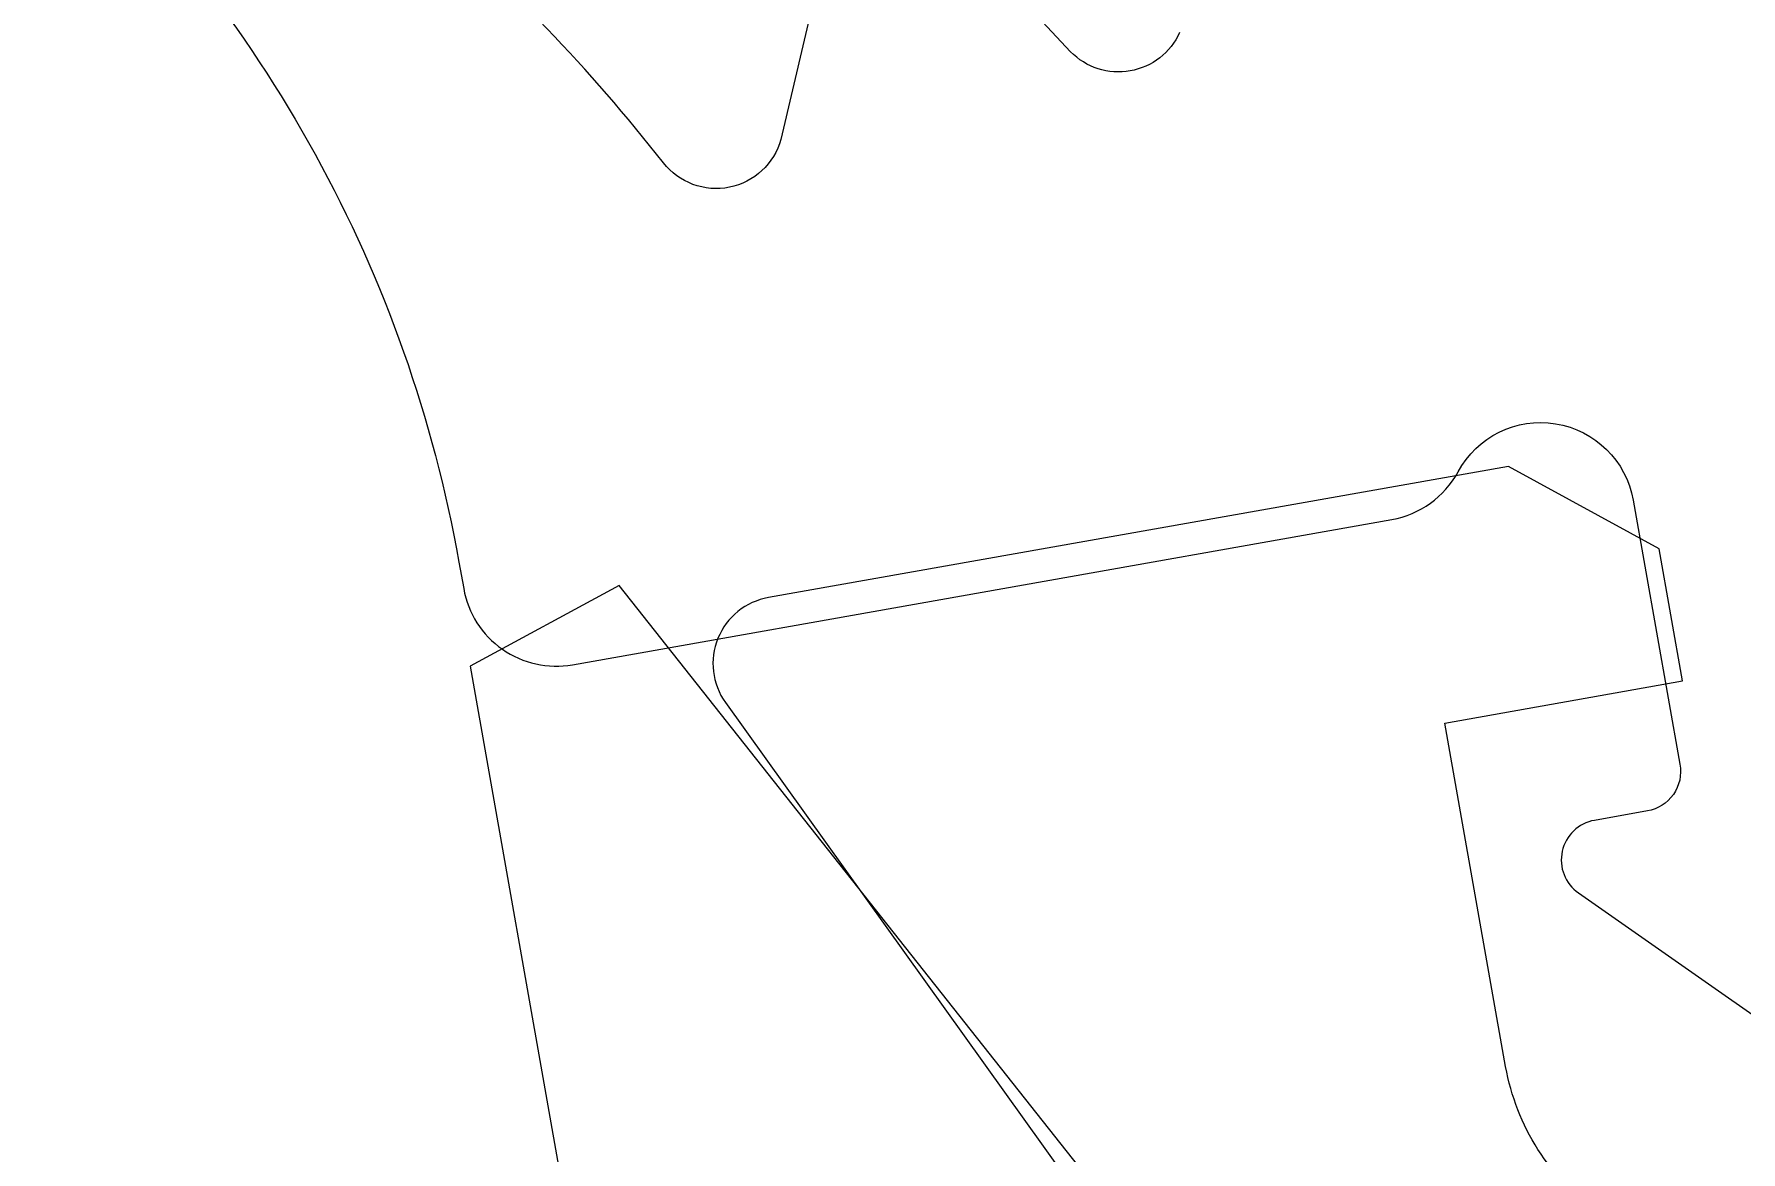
# Model space of a CAD drawing. Header units: millimetres. Extents: x -8417289 to 9420486, y 0 to 166066.
# Drawn here: x 73286.88 to 73294.63, y 105908.38 to 105913.45 of the extents above; entities that cross this region are included whole.
import ezdxf

# ---------------------------------------------------------------- set-up
doc = ezdxf.new("R2010")
doc.units = ezdxf.units.MM
doc.header["$MEASUREMENT"] = 0
doc.layers.add('АР_Размеры', color=175, linetype='Continuous', lineweight=9)
doc.layers.add('АР_Сущ Несущая стена', color=216, linetype='Continuous', lineweight=30)

msp = doc.modelspace()

# ---------------------------------------------------------------- linework, layer by layer
at = {"layer": 'АР_Размеры', "color": 5, "lineweight": 0, "ltscale": 100, "transparency": 33554687}
for points in [[(73340.1577, 105919.7456), (73300.5355, 105912.7231), (73300.1405, 105912.1577), (73300.2469, 105911.5575), (73301.2073, 105911.7277), (73301.6116, 105909.4468, -0.414362), (73301.3646, 105909.0934), (73294.7618, 105907.9232, -0.414326), (73293.5604, 105908.7628), (73293.2838, 105910.3234), (73294.3643, 105910.5149), (73294.2579, 105911.1152), (73293.5726, 105911.489), (73290.2111, 105910.8932, 0.551224), (73290.0161, 105910.4161), (73291.8261, 105907.889, -0.267349), (73291.9264, 105906.8596), (73291.3763, 105905.7715, 0.249629), (73291.4092, 105905.257), (73293.8772, 105901.1129, 0.827043), (73294.8843, 105901.4969), (73294.2247, 105905.2185, -0.414326), (73295.0644, 105906.4199), (73302.3875, 105907.7178, 0.414326)], [(73340.1577, 105919.7456), (73300.5355, 105912.7231), (73300.1405, 105912.1577), (73300.2469, 105911.5575), (73301.2073, 105911.7277), (73301.6116, 105909.4468, -0.414362), (73301.3646, 105909.0934), (73294.7618, 105907.9232, -0.414326), (73293.5604, 105908.7628), (73293.2838, 105910.3234), (73294.3643, 105910.5149), (73294.2579, 105911.1152), (73293.5726, 105911.489), (73290.2111, 105910.8932, 0.551224), (73290.0161, 105910.4161), (73291.8261, 105907.889, -0.267349), (73291.9264, 105906.8596), (73291.3763, 105905.7715, 0.249629), (73291.4092, 105905.257), (73293.8772, 105901.1129, 0.827043), (73294.8843, 105901.4969), (73294.2247, 105905.2185, -0.414326), (73295.0644, 105906.4199), (73302.3875, 105907.7178, 0.414326)], [(73340.1577, 105919.7456), (73300.5355, 105912.7231), (73300.1405, 105912.1577), (73300.2469, 105911.5575), (73301.2073, 105911.7277), (73301.6116, 105909.4468, -0.414362), (73301.3646, 105909.0934), (73294.7618, 105907.9232, -0.414326), (73293.5604, 105908.7628), (73293.2838, 105910.3234), (73294.3643, 105910.5149), (73294.2579, 105911.1152), (73293.5726, 105911.489), (73290.2111, 105910.8932, 0.551224), (73290.0161, 105910.4161), (73291.8261, 105907.889, -0.267349), (73291.9264, 105906.8596), (73291.3763, 105905.7715, 0.249629), (73291.4092, 105905.257), (73293.8772, 105901.1129, 0.827043), (73294.8843, 105901.4969), (73294.2247, 105905.2185, -0.414326), (73295.0644, 105906.4199), (73302.3875, 105907.7178, 0.414326)], [(73340.1577, 105919.7456), (73300.5355, 105912.7231), (73300.1405, 105912.1577), (73300.2469, 105911.5575), (73301.2073, 105911.7277), (73301.6116, 105909.4468, -0.414362), (73301.3646, 105909.0934), (73294.7618, 105907.9232, -0.414326), (73293.5604, 105908.7628), (73293.2838, 105910.3234), (73294.3643, 105910.5149), (73294.2579, 105911.1152), (73293.5726, 105911.489), (73290.2111, 105910.8932, 0.551224), (73290.0161, 105910.4161), (73291.8261, 105907.889, -0.267349), (73291.9264, 105906.8596), (73291.3763, 105905.7715, 0.249629), (73291.4092, 105905.257), (73293.8772, 105901.1129, 0.827043), (73294.8843, 105901.4969), (73294.2247, 105905.2185, -0.414326), (73295.0644, 105906.4199), (73302.3875, 105907.7178, 0.414326)], [(73340.1577, 105919.7456), (73300.5355, 105912.7231), (73300.1405, 105912.1577), (73300.2469, 105911.5575), (73301.2073, 105911.7277), (73301.6116, 105909.4468, -0.414362), (73301.3646, 105909.0934), (73294.7618, 105907.9232, -0.414326), (73293.5604, 105908.7628), (73293.2838, 105910.3234), (73294.3643, 105910.5149), (73294.2579, 105911.1152), (73293.5726, 105911.489), (73290.2111, 105910.8932, 0.551224), (73290.0161, 105910.4161), (73291.8261, 105907.889, -0.267349), (73291.9264, 105906.8596), (73291.3763, 105905.7715, 0.249629), (73291.4092, 105905.257), (73293.8772, 105901.1129, 0.827043), (73294.8843, 105901.4969), (73294.2247, 105905.2185, -0.414326), (73295.0644, 105906.4199), (73302.3875, 105907.7178, 0.414326)], [(73340.1577, 105919.7456), (73300.5355, 105912.7231), (73300.1405, 105912.1577), (73300.2469, 105911.5575), (73301.2073, 105911.7277), (73301.6116, 105909.4468, -0.414362), (73301.3646, 105909.0934), (73294.7618, 105907.9232, -0.414326), (73293.5604, 105908.7628), (73293.2838, 105910.3234), (73294.3643, 105910.5149), (73294.2579, 105911.1152), (73293.5726, 105911.489), (73290.2111, 105910.8932, 0.551224), (73290.0161, 105910.4161), (73291.8261, 105907.889, -0.267349), (73291.9264, 105906.8596), (73291.3763, 105905.7715, 0.249629), (73291.4092, 105905.257), (73293.8772, 105901.1129, 0.827043), (73294.8843, 105901.4969), (73294.2247, 105905.2185, -0.414326), (73295.0644, 105906.4199), (73302.3875, 105907.7178, 0.414326)], [(73340.1577, 105919.7456), (73300.5355, 105912.7231), (73300.1405, 105912.1577), (73300.2469, 105911.5575), (73301.2073, 105911.7277), (73301.6116, 105909.4468, -0.414362), (73301.3646, 105909.0934), (73294.7618, 105907.9232, -0.414326), (73293.5604, 105908.7628), (73293.2838, 105910.3234), (73294.3643, 105910.5149), (73294.2579, 105911.1152), (73293.5726, 105911.489), (73290.2111, 105910.8932, 0.551224), (73290.0161, 105910.4161), (73291.8261, 105907.889, -0.267349), (73291.9264, 105906.8596), (73291.3763, 105905.7715, 0.249629), (73291.4092, 105905.257), (73293.8772, 105901.1129, 0.827043), (73294.8843, 105901.4969), (73294.2247, 105905.2185, -0.414326), (73295.0644, 105906.4199), (73302.3875, 105907.7178, 0.414326)], [(73340.1577, 105919.7456), (73300.5355, 105912.7231), (73300.1405, 105912.1577), (73300.2469, 105911.5575), (73301.2073, 105911.7277), (73301.6116, 105909.4468, -0.414362), (73301.3646, 105909.0934), (73294.7618, 105907.9232, -0.414326), (73293.5604, 105908.7628), (73293.2838, 105910.3234), (73294.3643, 105910.5149), (73294.2579, 105911.1152), (73293.5726, 105911.489), (73290.2111, 105910.8932, 0.551224), (73290.0161, 105910.4161), (73291.8261, 105907.889, -0.267349), (73291.9264, 105906.8596), (73291.3763, 105905.7715, 0.249629), (73291.4092, 105905.257), (73293.8772, 105901.1129, 0.827043), (73294.8843, 105901.4969), (73294.2247, 105905.2185, -0.414326), (73295.0644, 105906.4199), (73302.3875, 105907.7178, 0.414326)], [(73340.1577, 105919.7456), (73300.5355, 105912.7231), (73300.1405, 105912.1577), (73300.2469, 105911.5575), (73301.2073, 105911.7277), (73301.6116, 105909.4468, -0.414362), (73301.3646, 105909.0934), (73294.7618, 105907.9232, -0.414326), (73293.5604, 105908.7628), (73293.2838, 105910.3234), (73294.3643, 105910.5149), (73294.2579, 105911.1152), (73293.5726, 105911.489), (73290.2111, 105910.8932, 0.551224), (73290.0161, 105910.4161), (73291.8261, 105907.889, -0.267349), (73291.9264, 105906.8596), (73291.3763, 105905.7715, 0.249629), (73291.4092, 105905.257), (73293.8772, 105901.1129, 0.827043), (73294.8843, 105901.4969), (73294.2247, 105905.2185, -0.414326), (73295.0644, 105906.4199), (73302.3875, 105907.7178, 0.414326)], [(73340.1577, 105919.7456), (73300.5355, 105912.7231), (73300.1405, 105912.1577), (73300.2469, 105911.5575), (73301.2073, 105911.7277), (73301.6116, 105909.4468, -0.414362), (73301.3646, 105909.0934), (73294.7618, 105907.9232, -0.414326), (73293.5604, 105908.7628), (73293.2838, 105910.3234), (73294.3643, 105910.5149), (73294.2579, 105911.1152), (73293.5726, 105911.489), (73290.2111, 105910.8932, 0.551224), (73290.0161, 105910.4161), (73291.8261, 105907.889, -0.267349), (73291.9264, 105906.8596), (73291.3763, 105905.7715, 0.249629), (73291.4092, 105905.257), (73293.8772, 105901.1129, 0.827043), (73294.8843, 105901.4969), (73294.2247, 105905.2185, -0.414326), (73295.0644, 105906.4199), (73302.3875, 105907.7178, 0.414326)], [(73340.1577, 105919.7456), (73300.5355, 105912.7231), (73300.1405, 105912.1577), (73300.2469, 105911.5575), (73301.2073, 105911.7277), (73301.6116, 105909.4468, -0.414362), (73301.3646, 105909.0934), (73294.7618, 105907.9232, -0.414326), (73293.5604, 105908.7628), (73293.2838, 105910.3234), (73294.3643, 105910.5149), (73294.2579, 105911.1152), (73293.5726, 105911.489), (73290.2111, 105910.8932, 0.551224), (73290.0161, 105910.4161), (73291.8261, 105907.889, -0.267349), (73291.9264, 105906.8596), (73291.3763, 105905.7715, 0.249629), (73291.4092, 105905.257), (73293.8772, 105901.1129, 0.827043), (73294.8843, 105901.4969), (73294.2247, 105905.2185, -0.414326), (73295.0644, 105906.4199), (73302.3875, 105907.7178, 0.414326)], [(73340.1577, 105919.7456), (73300.5355, 105912.7231), (73300.1405, 105912.1577), (73300.2469, 105911.5575), (73301.2073, 105911.7277), (73301.6116, 105909.4468, -0.414362), (73301.3646, 105909.0934), (73294.7618, 105907.9232, -0.414326), (73293.5604, 105908.7628), (73293.2838, 105910.3234), (73294.3643, 105910.5149), (73294.2579, 105911.1152), (73293.5726, 105911.489), (73290.2111, 105910.8932, 0.551224), (73290.0161, 105910.4161), (73291.8261, 105907.889, -0.267349), (73291.9264, 105906.8596), (73291.3763, 105905.7715, 0.249629), (73291.4092, 105905.257), (73293.8772, 105901.1129, 0.827043), (73294.8843, 105901.4969), (73294.2247, 105905.2185, -0.414326), (73295.0644, 105906.4199), (73302.3875, 105907.7178, 0.414326)], [(73340.1577, 105919.7456), (73300.5355, 105912.7231), (73300.1405, 105912.1577), (73300.2469, 105911.5575), (73301.2073, 105911.7277), (73301.6116, 105909.4468, -0.414362), (73301.3646, 105909.0934), (73294.7618, 105907.9232, -0.414326), (73293.5604, 105908.7628), (73293.2838, 105910.3234), (73294.3643, 105910.5149), (73294.2579, 105911.1152), (73293.5726, 105911.489), (73290.2111, 105910.8932, 0.551224), (73290.0161, 105910.4161), (73291.8261, 105907.889, -0.267349), (73291.9264, 105906.8596), (73291.3763, 105905.7715, 0.249629), (73291.4092, 105905.257), (73293.8772, 105901.1129, 0.827043), (73294.8843, 105901.4969), (73294.2247, 105905.2185, -0.414326), (73295.0644, 105906.4199), (73302.3875, 105907.7178, 0.414326)], [(73340.1577, 105919.7456), (73300.5355, 105912.7231), (73300.1405, 105912.1577), (73300.2469, 105911.5575), (73301.2073, 105911.7277), (73301.6116, 105909.4468, -0.414362), (73301.3646, 105909.0934), (73294.7618, 105907.9232, -0.414326), (73293.5604, 105908.7628), (73293.2838, 105910.3234), (73294.3643, 105910.5149), (73294.2579, 105911.1152), (73293.5726, 105911.489), (73290.2111, 105910.8932, 0.551224), (73290.0161, 105910.4161), (73291.8261, 105907.889, -0.267349), (73291.9264, 105906.8596), (73291.3763, 105905.7715, 0.249629), (73291.4092, 105905.257), (73293.8772, 105901.1129, 0.827043), (73294.8843, 105901.4969), (73294.2247, 105905.2185, -0.414326), (73295.0644, 105906.4199), (73302.3875, 105907.7178, 0.414326)], [(73340.1577, 105919.7456), (73300.5355, 105912.7231), (73300.1405, 105912.1577), (73300.2469, 105911.5575), (73301.2073, 105911.7277), (73301.6116, 105909.4468, -0.414362), (73301.3646, 105909.0934), (73294.7618, 105907.9232, -0.414326), (73293.5604, 105908.7628), (73293.2838, 105910.3234), (73294.3643, 105910.5149), (73294.2579, 105911.1152), (73293.5726, 105911.489), (73290.2111, 105910.8932, 0.551224), (73290.0161, 105910.4161), (73291.8261, 105907.889, -0.267349), (73291.9264, 105906.8596), (73291.3763, 105905.7715, 0.249629), (73291.4092, 105905.257), (73293.8772, 105901.1129, 0.827043), (73294.8843, 105901.4969), (73294.2247, 105905.2185, -0.414326), (73295.0644, 105906.4199), (73302.3875, 105907.7178, 0.414326)], [(73340.1577, 105919.7456), (73300.5355, 105912.7231), (73300.1405, 105912.1577), (73300.2469, 105911.5575), (73301.2073, 105911.7277), (73301.6116, 105909.4468, -0.414362), (73301.3646, 105909.0934), (73294.7618, 105907.9232, -0.414326), (73293.5604, 105908.7628), (73293.2838, 105910.3234), (73294.3643, 105910.5149), (73294.2579, 105911.1152), (73293.5726, 105911.489), (73290.2111, 105910.8932, 0.551224), (73290.0161, 105910.4161), (73291.8261, 105907.889, -0.267349), (73291.9264, 105906.8596), (73291.3763, 105905.7715, 0.249629), (73291.4092, 105905.257), (73293.8772, 105901.1129, 0.827043), (73294.8843, 105901.4969), (73294.2247, 105905.2185, -0.414326), (73295.0644, 105906.4199), (73302.3875, 105907.7178, 0.414326)], [(73340.1577, 105919.7456), (73300.5355, 105912.7231), (73300.1405, 105912.1577), (73300.2469, 105911.5575), (73301.2073, 105911.7277), (73301.6116, 105909.4468, -0.414362), (73301.3646, 105909.0934), (73294.7618, 105907.9232, -0.414326), (73293.5604, 105908.7628), (73293.2838, 105910.3234), (73294.3643, 105910.5149), (73294.2579, 105911.1152), (73293.5726, 105911.489), (73290.2111, 105910.8932, 0.551224), (73290.0161, 105910.4161), (73291.8261, 105907.889, -0.267349), (73291.9264, 105906.8596), (73291.3763, 105905.7715, 0.249629), (73291.4092, 105905.257), (73293.8772, 105901.1129, 0.827043), (73294.8843, 105901.4969), (73294.2247, 105905.2185, -0.414326), (73295.0644, 105906.4199), (73302.3875, 105907.7178, 0.414326)], [(73340.1577, 105919.7456), (73300.5355, 105912.7231), (73300.1405, 105912.1577), (73300.2469, 105911.5575), (73301.2073, 105911.7277), (73301.6116, 105909.4468, -0.414362), (73301.3646, 105909.0934), (73294.7618, 105907.9232, -0.414326), (73293.5604, 105908.7628), (73293.2838, 105910.3234), (73294.3643, 105910.5149), (73294.2579, 105911.1152), (73293.5726, 105911.489), (73290.2111, 105910.8932, 0.551224), (73290.0161, 105910.4161), (73291.8261, 105907.889, -0.267349), (73291.9264, 105906.8596), (73291.3763, 105905.7715, 0.249629), (73291.4092, 105905.257), (73293.8772, 105901.1129, 0.827043), (73294.8843, 105901.4969), (73294.2247, 105905.2185, -0.414326), (73295.0644, 105906.4199), (73302.3875, 105907.7178, 0.414326)], [(73340.1577, 105919.7456), (73300.5355, 105912.7231), (73300.1405, 105912.1577), (73300.2469, 105911.5575), (73301.2073, 105911.7277), (73301.6116, 105909.4468, -0.414362), (73301.3646, 105909.0934), (73294.7618, 105907.9232, -0.414326), (73293.5604, 105908.7628), (73293.2838, 105910.3234), (73294.3643, 105910.5149), (73294.2579, 105911.1152), (73293.5726, 105911.489), (73290.2111, 105910.8932, 0.551224), (73290.0161, 105910.4161), (73291.8261, 105907.889, -0.267349), (73291.9264, 105906.8596), (73291.3763, 105905.7715, 0.249629), (73291.4092, 105905.257), (73293.8772, 105901.1129, 0.827043), (73294.8843, 105901.4969), (73294.2247, 105905.2185, -0.414326), (73295.0644, 105906.4199), (73302.3875, 105907.7178, 0.414326)], [(73340.1577, 105919.7456), (73300.5355, 105912.7231), (73300.1405, 105912.1577), (73300.2469, 105911.5575), (73301.2073, 105911.7277), (73301.6116, 105909.4468, -0.414362), (73301.3646, 105909.0934), (73294.7618, 105907.9232, -0.414326), (73293.5604, 105908.7628), (73293.2838, 105910.3234), (73294.3643, 105910.5149), (73294.2579, 105911.1152), (73293.5726, 105911.489), (73290.2111, 105910.8932, 0.551224), (73290.0161, 105910.4161), (73291.8261, 105907.889, -0.267349), (73291.9264, 105906.8596), (73291.3763, 105905.7715, 0.249629), (73291.4092, 105905.257), (73293.8772, 105901.1129, 0.827043), (73294.8843, 105901.4969), (73294.2247, 105905.2185, -0.414326), (73295.0644, 105906.4199), (73302.3875, 105907.7178, 0.414326)], [(73340.1577, 105919.7456), (73300.5355, 105912.7231), (73300.1405, 105912.1577), (73300.2469, 105911.5575), (73301.2073, 105911.7277), (73301.6116, 105909.4468, -0.414362), (73301.3646, 105909.0934), (73294.7618, 105907.9232, -0.414326), (73293.5604, 105908.7628), (73293.2838, 105910.3234), (73294.3643, 105910.5149), (73294.2579, 105911.1152), (73293.5726, 105911.489), (73290.2111, 105910.8932, 0.551224), (73290.0161, 105910.4161), (73291.8261, 105907.889, -0.267349), (73291.9264, 105906.8596), (73291.3763, 105905.7715, 0.249629), (73291.4092, 105905.257), (73293.8772, 105901.1129, 0.827043), (73294.8843, 105901.4969), (73294.2247, 105905.2185, -0.414326), (73295.0644, 105906.4199), (73302.3875, 105907.7178, 0.414326)], [(73340.1577, 105919.7456), (73300.5355, 105912.7231), (73300.1405, 105912.1577), (73300.2469, 105911.5575), (73301.2073, 105911.7277), (73301.6116, 105909.4468, -0.414362), (73301.3646, 105909.0934), (73294.7618, 105907.9232, -0.414326), (73293.5604, 105908.7628), (73293.2838, 105910.3234), (73294.3643, 105910.5149), (73294.2579, 105911.1152), (73293.5726, 105911.489), (73290.2111, 105910.8932, 0.551224), (73290.0161, 105910.4161), (73291.8261, 105907.889, -0.267349), (73291.9264, 105906.8596), (73291.3763, 105905.7715, 0.249629), (73291.4092, 105905.257), (73293.8772, 105901.1129, 0.827043), (73294.8843, 105901.4969), (73294.2247, 105905.2185, -0.414326), (73295.0644, 105906.4199), (73302.3875, 105907.7178, 0.414326)], [(73290.4794, 105913.8791), (73290.2682, 105912.9749, -0.615334), (73289.7345, 105912.8685, 0.101403), (73287.2911, 105914.9442, 0.887085)], [(73290.4794, 105913.8791), (73290.2682, 105912.9749, -0.615334), (73289.7345, 105912.8685, 0.101403), (73287.2911, 105914.9442, 0.887085)], [(73290.4794, 105913.8791), (73290.2682, 105912.9749, -0.615334), (73289.7345, 105912.8685, 0.101403), (73287.2911, 105914.9442, 0.887085)], [(73290.4794, 105913.8791), (73290.2682, 105912.9749, -0.615334), (73289.7345, 105912.8685, 0.101403), (73287.2911, 105914.9442, 0.887085)], [(73290.4794, 105913.8791), (73290.2682, 105912.9749, -0.615334), (73289.7345, 105912.8685, 0.101403), (73287.2911, 105914.9442, 0.887085)], [(73290.4794, 105913.8791), (73290.2682, 105912.9749, -0.615334), (73289.7345, 105912.8685, 0.101403), (73287.2911, 105914.9442, 0.887085)], [(73290.4794, 105913.8791), (73290.2682, 105912.9749, -0.615334), (73289.7345, 105912.8685, 0.101403), (73287.2911, 105914.9442, 0.887085)], [(73290.4794, 105913.8791), (73290.2682, 105912.9749, -0.615334), (73289.7345, 105912.8685, 0.101403), (73287.2911, 105914.9442, 0.887085)], [(73290.4794, 105913.8791), (73290.2682, 105912.9749, -0.615334), (73289.7345, 105912.8685, 0.101403), (73287.2911, 105914.9442, 0.887085)], [(73290.4794, 105913.8791), (73290.2682, 105912.9749, -0.615334), (73289.7345, 105912.8685, 0.101403), (73287.2911, 105914.9442, 0.887085)], [(73290.4794, 105913.8791), (73290.2682, 105912.9749, -0.615334), (73289.7345, 105912.8685, 0.101403), (73287.2911, 105914.9442, 0.887085)], [(73290.4794, 105913.8791), (73290.2682, 105912.9749, -0.615334), (73289.7345, 105912.8685, 0.101403), (73287.2911, 105914.9442, 0.887085)], [(73290.4794, 105913.8791), (73290.2682, 105912.9749, -0.615334), (73289.7345, 105912.8685, 0.101403), (73287.2911, 105914.9442, 0.887085)], [(73290.4794, 105913.8791), (73290.2682, 105912.9749, -0.615334), (73289.7345, 105912.8685, 0.101403), (73287.2911, 105914.9442, 0.887085)], [(73290.4794, 105913.8791), (73290.2682, 105912.9749, -0.615334), (73289.7345, 105912.8685, 0.101403), (73287.2911, 105914.9442, 0.887085)], [(73290.4794, 105913.8791), (73290.2682, 105912.9749, -0.615334), (73289.7345, 105912.8685, 0.101403), (73287.2911, 105914.9442, 0.887085)], [(73290.4794, 105913.8791), (73290.2682, 105912.9749, -0.615334), (73289.7345, 105912.8685, 0.101403), (73287.2911, 105914.9442, 0.887085)], [(73290.4794, 105913.8791), (73290.2682, 105912.9749, -0.615334), (73289.7345, 105912.8685, 0.101403), (73287.2911, 105914.9442, 0.887085)], [(73290.4794, 105913.8791), (73290.2682, 105912.9749, -0.615334), (73289.7345, 105912.8685, 0.101403), (73287.2911, 105914.9442, 0.887085)], [(73290.4794, 105913.8791), (73290.2682, 105912.9749, -0.615334), (73289.7345, 105912.8685, 0.101403), (73287.2911, 105914.9442, 0.887085)], [(73290.4794, 105913.8791), (73290.2682, 105912.9749, -0.615334), (73289.7345, 105912.8685, 0.101403), (73287.2911, 105914.9442, 0.887085)], [(73290.4794, 105913.8791), (73290.2682, 105912.9749, -0.615334), (73289.7345, 105912.8685, 0.101403), (73287.2911, 105914.9442, 0.887085)], [(73290.4794, 105913.8791), (73290.2682, 105912.9749, -0.615334), (73289.7345, 105912.8685, 0.101403), (73287.2911, 105914.9442, 0.887085)], [(73286.9386, 105914.4522, -0.164997), (73288.8058, 105911.0541), (73288.8271, 105910.934, 0.414304), (73289.3217, 105910.5883), (73293.0433, 105911.2479, 0.228696), (73293.3441, 105911.4649, -0.319049), (73293.7875, 105911.683, -0.319002), (73294.1396, 105911.3363), (73294.3523, 105910.1358, -0.4144), (73294.2042, 105909.9238), (73293.9641, 105909.8812, 0.668339), (73293.8912, 105909.5512), (73295.3045, 105908.5635, 0.198883), (73295.7145, 105908.4729), (73299.7962, 105909.1964, 0.198883), (73300.1502, 105909.4223), (73301.1379, 105910.8356, 0.668339), (73300.9561, 105911.1204), (73300.716, 105911.0779, -0.4144), (73300.504, 105911.2261), (73300.2912, 105912.4266, -0.710202), (73300.994, 105912.8208, 0.228696), (73301.3511, 105912.7203), (73310.5246, 105914.3462, 0.414362)], [(73286.9386, 105914.4522, -0.164997), (73288.8058, 105911.0541), (73288.8271, 105910.934, 0.414304), (73289.3217, 105910.5883), (73293.0433, 105911.2479, 0.228696), (73293.3441, 105911.4649, -0.319049), (73293.7875, 105911.683, -0.319002), (73294.1396, 105911.3363), (73294.3523, 105910.1358, -0.4144), (73294.2042, 105909.9238), (73293.9641, 105909.8812, 0.668339), (73293.8912, 105909.5512), (73295.3045, 105908.5635, 0.198883), (73295.7145, 105908.4729), (73299.7962, 105909.1964, 0.198883), (73300.1502, 105909.4223), (73301.1379, 105910.8356, 0.668339), (73300.9561, 105911.1204), (73300.716, 105911.0779, -0.4144), (73300.504, 105911.2261), (73300.2912, 105912.4266, -0.710202), (73300.994, 105912.8208, 0.228696), (73301.3511, 105912.7203), (73310.5246, 105914.3462, 0.414362)], [(73286.9386, 105914.4522, -0.164997), (73288.8058, 105911.0541), (73288.8271, 105910.934, 0.414304), (73289.3217, 105910.5883), (73293.0433, 105911.2479, 0.228696), (73293.3441, 105911.4649, -0.319049), (73293.7875, 105911.683, -0.319002), (73294.1396, 105911.3363), (73294.3523, 105910.1358, -0.4144), (73294.2042, 105909.9238), (73293.9641, 105909.8812, 0.668339), (73293.8912, 105909.5512), (73295.3045, 105908.5635, 0.198883), (73295.7145, 105908.4729), (73299.7962, 105909.1964, 0.198883), (73300.1502, 105909.4223), (73301.1379, 105910.8356, 0.668339), (73300.9561, 105911.1204), (73300.716, 105911.0779, -0.4144), (73300.504, 105911.2261), (73300.2912, 105912.4266, -0.710202), (73300.994, 105912.8208, 0.228696), (73301.3511, 105912.7203), (73310.5246, 105914.3462, 0.414362)], [(73286.9386, 105914.4522, -0.164997), (73288.8058, 105911.0541), (73288.8271, 105910.934, 0.414304), (73289.3217, 105910.5883), (73293.0433, 105911.2479, 0.228696), (73293.3441, 105911.4649, -0.319049), (73293.7875, 105911.683, -0.319002), (73294.1396, 105911.3363), (73294.3523, 105910.1358, -0.4144), (73294.2042, 105909.9238), (73293.9641, 105909.8812, 0.668339), (73293.8912, 105909.5512), (73295.3045, 105908.5635, 0.198883), (73295.7145, 105908.4729), (73299.7962, 105909.1964, 0.198883), (73300.1502, 105909.4223), (73301.1379, 105910.8356, 0.668339), (73300.9561, 105911.1204), (73300.716, 105911.0779, -0.4144), (73300.504, 105911.2261), (73300.2912, 105912.4266, -0.710202), (73300.994, 105912.8208, 0.228696), (73301.3511, 105912.7203), (73310.5246, 105914.3462, 0.414362)], [(73286.9386, 105914.4522, -0.164997), (73288.8058, 105911.0541), (73288.8271, 105910.934, 0.414304), (73289.3217, 105910.5883), (73293.0433, 105911.2479, 0.228696), (73293.3441, 105911.4649, -0.319049), (73293.7875, 105911.683, -0.319002), (73294.1396, 105911.3363), (73294.3523, 105910.1358, -0.4144), (73294.2042, 105909.9238), (73293.9641, 105909.8812, 0.668339), (73293.8912, 105909.5512), (73295.3045, 105908.5635, 0.198883), (73295.7145, 105908.4729), (73299.7962, 105909.1964, 0.198883), (73300.1502, 105909.4223), (73301.1379, 105910.8356, 0.668339), (73300.9561, 105911.1204), (73300.716, 105911.0779, -0.4144), (73300.504, 105911.2261), (73300.2912, 105912.4266, -0.710202), (73300.994, 105912.8208, 0.228696), (73301.3511, 105912.7203), (73310.5246, 105914.3462, 0.414362)], [(73286.9386, 105914.4522, -0.164997), (73288.8058, 105911.0541), (73288.8271, 105910.934, 0.414304), (73289.3217, 105910.5883), (73293.0433, 105911.2479, 0.228696), (73293.3441, 105911.4649, -0.319049), (73293.7875, 105911.683, -0.319002), (73294.1396, 105911.3363), (73294.3523, 105910.1358, -0.4144), (73294.2042, 105909.9238), (73293.9641, 105909.8812, 0.668339), (73293.8912, 105909.5512), (73295.3045, 105908.5635, 0.198883), (73295.7145, 105908.4729), (73299.7962, 105909.1964, 0.198883), (73300.1502, 105909.4223), (73301.1379, 105910.8356, 0.668339), (73300.9561, 105911.1204), (73300.716, 105911.0779, -0.4144), (73300.504, 105911.2261), (73300.2912, 105912.4266, -0.710202), (73300.994, 105912.8208, 0.228696), (73301.3511, 105912.7203), (73310.5246, 105914.3462, 0.414362)], [(73286.9386, 105914.4522, -0.164997), (73288.8058, 105911.0541), (73288.8271, 105910.934, 0.414304), (73289.3217, 105910.5883), (73293.0433, 105911.2479, 0.228696), (73293.3441, 105911.4649, -0.319049), (73293.7875, 105911.683, -0.319002), (73294.1396, 105911.3363), (73294.3523, 105910.1358, -0.4144), (73294.2042, 105909.9238), (73293.9641, 105909.8812, 0.668339), (73293.8912, 105909.5512), (73295.3045, 105908.5635, 0.198883), (73295.7145, 105908.4729), (73299.7962, 105909.1964, 0.198883), (73300.1502, 105909.4223), (73301.1379, 105910.8356, 0.668339), (73300.9561, 105911.1204), (73300.716, 105911.0779, -0.4144), (73300.504, 105911.2261), (73300.2912, 105912.4266, -0.710202), (73300.994, 105912.8208, 0.228696), (73301.3511, 105912.7203), (73310.5246, 105914.3462, 0.414362)], [(73286.9386, 105914.4522, -0.164997), (73288.8058, 105911.0541), (73288.8271, 105910.934, 0.414304), (73289.3217, 105910.5883), (73293.0433, 105911.2479, 0.228696), (73293.3441, 105911.4649, -0.319049), (73293.7875, 105911.683, -0.319002), (73294.1396, 105911.3363), (73294.3523, 105910.1358, -0.4144), (73294.2042, 105909.9238), (73293.9641, 105909.8812, 0.668339), (73293.8912, 105909.5512), (73295.3045, 105908.5635, 0.198883), (73295.7145, 105908.4729), (73299.7962, 105909.1964, 0.198883), (73300.1502, 105909.4223), (73301.1379, 105910.8356, 0.668339), (73300.9561, 105911.1204), (73300.716, 105911.0779, -0.4144), (73300.504, 105911.2261), (73300.2912, 105912.4266, -0.710202), (73300.994, 105912.8208, 0.228696), (73301.3511, 105912.7203), (73310.5246, 105914.3462, 0.414362)], [(73286.9386, 105914.4522, -0.164997), (73288.8058, 105911.0541), (73288.8271, 105910.934, 0.414304), (73289.3217, 105910.5883), (73293.0433, 105911.2479, 0.228696), (73293.3441, 105911.4649, -0.319049), (73293.7875, 105911.683, -0.319002), (73294.1396, 105911.3363), (73294.3523, 105910.1358, -0.4144), (73294.2042, 105909.9238), (73293.9641, 105909.8812, 0.668339), (73293.8912, 105909.5512), (73295.3045, 105908.5635, 0.198883), (73295.7145, 105908.4729), (73299.7962, 105909.1964, 0.198883), (73300.1502, 105909.4223), (73301.1379, 105910.8356, 0.668339), (73300.9561, 105911.1204), (73300.716, 105911.0779, -0.4144), (73300.504, 105911.2261), (73300.2912, 105912.4266, -0.710202), (73300.994, 105912.8208, 0.228696), (73301.3511, 105912.7203), (73310.5246, 105914.3462, 0.414362)], [(73286.9386, 105914.4522, -0.164997), (73288.8058, 105911.0541), (73288.8271, 105910.934, 0.414304), (73289.3217, 105910.5883), (73293.0433, 105911.2479, 0.228696), (73293.3441, 105911.4649, -0.319049), (73293.7875, 105911.683, -0.319002), (73294.1396, 105911.3363), (73294.3523, 105910.1358, -0.4144), (73294.2042, 105909.9238), (73293.9641, 105909.8812, 0.668339), (73293.8912, 105909.5512), (73295.3045, 105908.5635, 0.198883), (73295.7145, 105908.4729), (73299.7962, 105909.1964, 0.198883), (73300.1502, 105909.4223), (73301.1379, 105910.8356, 0.668339), (73300.9561, 105911.1204), (73300.716, 105911.0779, -0.4144), (73300.504, 105911.2261), (73300.2912, 105912.4266, -0.710202), (73300.994, 105912.8208, 0.228696), (73301.3511, 105912.7203), (73310.5246, 105914.3462, 0.414362)], [(73286.9386, 105914.4522, -0.164997), (73288.8058, 105911.0541), (73288.8271, 105910.934, 0.414304), (73289.3217, 105910.5883), (73293.0433, 105911.2479, 0.228696), (73293.3441, 105911.4649, -0.319049), (73293.7875, 105911.683, -0.319002), (73294.1396, 105911.3363), (73294.3523, 105910.1358, -0.4144), (73294.2042, 105909.9238), (73293.9641, 105909.8812, 0.668339), (73293.8912, 105909.5512), (73295.3045, 105908.5635, 0.198883), (73295.7145, 105908.4729), (73299.7962, 105909.1964, 0.198883), (73300.1502, 105909.4223), (73301.1379, 105910.8356, 0.668339), (73300.9561, 105911.1204), (73300.716, 105911.0779, -0.4144), (73300.504, 105911.2261), (73300.2912, 105912.4266, -0.710202), (73300.994, 105912.8208, 0.228696), (73301.3511, 105912.7203), (73310.5246, 105914.3462, 0.414362)], [(73286.9386, 105914.4522, -0.164997), (73288.8058, 105911.0541), (73288.8271, 105910.934, 0.414304), (73289.3217, 105910.5883), (73293.0433, 105911.2479, 0.228696), (73293.3441, 105911.4649, -0.319049), (73293.7875, 105911.683, -0.319002), (73294.1396, 105911.3363), (73294.3523, 105910.1358, -0.4144), (73294.2042, 105909.9238), (73293.9641, 105909.8812, 0.668339), (73293.8912, 105909.5512), (73295.3045, 105908.5635, 0.198883), (73295.7145, 105908.4729), (73299.7962, 105909.1964, 0.198883), (73300.1502, 105909.4223), (73301.1379, 105910.8356, 0.668339), (73300.9561, 105911.1204), (73300.716, 105911.0779, -0.4144), (73300.504, 105911.2261), (73300.2912, 105912.4266, -0.710202), (73300.994, 105912.8208, 0.228696), (73301.3511, 105912.7203), (73310.5246, 105914.3462, 0.414362)], [(73286.9386, 105914.4522, -0.164997), (73288.8058, 105911.0541), (73288.8271, 105910.934, 0.414304), (73289.3217, 105910.5883), (73293.0433, 105911.2479, 0.228696), (73293.3441, 105911.4649, -0.319049), (73293.7875, 105911.683, -0.319002), (73294.1396, 105911.3363), (73294.3523, 105910.1358, -0.4144), (73294.2042, 105909.9238), (73293.9641, 105909.8812, 0.668339), (73293.8912, 105909.5512), (73295.3045, 105908.5635, 0.198883), (73295.7145, 105908.4729), (73299.7962, 105909.1964, 0.198883), (73300.1502, 105909.4223), (73301.1379, 105910.8356, 0.668339), (73300.9561, 105911.1204), (73300.716, 105911.0779, -0.4144), (73300.504, 105911.2261), (73300.2912, 105912.4266, -0.710202), (73300.994, 105912.8208, 0.228696), (73301.3511, 105912.7203), (73310.5246, 105914.3462, 0.414362)], [(73286.9386, 105914.4522, -0.164997), (73288.8058, 105911.0541), (73288.8271, 105910.934, 0.414304), (73289.3217, 105910.5883), (73293.0433, 105911.2479, 0.228696), (73293.3441, 105911.4649, -0.319049), (73293.7875, 105911.683, -0.319002), (73294.1396, 105911.3363), (73294.3523, 105910.1358, -0.4144), (73294.2042, 105909.9238), (73293.9641, 105909.8812, 0.668339), (73293.8912, 105909.5512), (73295.3045, 105908.5635, 0.198883), (73295.7145, 105908.4729), (73299.7962, 105909.1964, 0.198883), (73300.1502, 105909.4223), (73301.1379, 105910.8356, 0.668339), (73300.9561, 105911.1204), (73300.716, 105911.0779, -0.4144), (73300.504, 105911.2261), (73300.2912, 105912.4266, -0.710202), (73300.994, 105912.8208, 0.228696), (73301.3511, 105912.7203), (73310.5246, 105914.3462, 0.414362)], [(73286.9386, 105914.4522, -0.164997), (73288.8058, 105911.0541), (73288.8271, 105910.934, 0.414304), (73289.3217, 105910.5883), (73293.0433, 105911.2479, 0.228696), (73293.3441, 105911.4649, -0.319049), (73293.7875, 105911.683, -0.319002), (73294.1396, 105911.3363), (73294.3523, 105910.1358, -0.4144), (73294.2042, 105909.9238), (73293.9641, 105909.8812, 0.668339), (73293.8912, 105909.5512), (73295.3045, 105908.5635, 0.198883), (73295.7145, 105908.4729), (73299.7962, 105909.1964, 0.198883), (73300.1502, 105909.4223), (73301.1379, 105910.8356, 0.668339), (73300.9561, 105911.1204), (73300.716, 105911.0779, -0.4144), (73300.504, 105911.2261), (73300.2912, 105912.4266, -0.710202), (73300.994, 105912.8208, 0.228696), (73301.3511, 105912.7203), (73310.5246, 105914.3462, 0.414362)], [(73286.9386, 105914.4522, -0.164997), (73288.8058, 105911.0541), (73288.8271, 105910.934, 0.414304), (73289.3217, 105910.5883), (73293.0433, 105911.2479, 0.228696), (73293.3441, 105911.4649, -0.319049), (73293.7875, 105911.683, -0.319002), (73294.1396, 105911.3363), (73294.3523, 105910.1358, -0.4144), (73294.2042, 105909.9238), (73293.9641, 105909.8812, 0.668339), (73293.8912, 105909.5512), (73295.3045, 105908.5635, 0.198883), (73295.7145, 105908.4729), (73299.7962, 105909.1964, 0.198883), (73300.1502, 105909.4223), (73301.1379, 105910.8356, 0.668339), (73300.9561, 105911.1204), (73300.716, 105911.0779, -0.4144), (73300.504, 105911.2261), (73300.2912, 105912.4266, -0.710202), (73300.994, 105912.8208, 0.228696), (73301.3511, 105912.7203), (73310.5246, 105914.3462, 0.414362)], [(73286.9386, 105914.4522, -0.164997), (73288.8058, 105911.0541), (73288.8271, 105910.934, 0.414304), (73289.3217, 105910.5883), (73293.0433, 105911.2479, 0.228696), (73293.3441, 105911.4649, -0.319049), (73293.7875, 105911.683, -0.319002), (73294.1396, 105911.3363), (73294.3523, 105910.1358, -0.4144), (73294.2042, 105909.9238), (73293.9641, 105909.8812, 0.668339), (73293.8912, 105909.5512), (73295.3045, 105908.5635, 0.198883), (73295.7145, 105908.4729), (73299.7962, 105909.1964, 0.198883), (73300.1502, 105909.4223), (73301.1379, 105910.8356, 0.668339), (73300.9561, 105911.1204), (73300.716, 105911.0779, -0.4144), (73300.504, 105911.2261), (73300.2912, 105912.4266, -0.710202), (73300.994, 105912.8208, 0.228696), (73301.3511, 105912.7203), (73310.5246, 105914.3462, 0.414362)], [(73286.9386, 105914.4522, -0.164997), (73288.8058, 105911.0541), (73288.8271, 105910.934, 0.414304), (73289.3217, 105910.5883), (73293.0433, 105911.2479, 0.228696), (73293.3441, 105911.4649, -0.319049), (73293.7875, 105911.683, -0.319002), (73294.1396, 105911.3363), (73294.3523, 105910.1358, -0.4144), (73294.2042, 105909.9238), (73293.9641, 105909.8812, 0.668339), (73293.8912, 105909.5512), (73295.3045, 105908.5635, 0.198883), (73295.7145, 105908.4729), (73299.7962, 105909.1964, 0.198883), (73300.1502, 105909.4223), (73301.1379, 105910.8356, 0.668339), (73300.9561, 105911.1204), (73300.716, 105911.0779, -0.4144), (73300.504, 105911.2261), (73300.2912, 105912.4266, -0.710202), (73300.994, 105912.8208, 0.228696), (73301.3511, 105912.7203), (73310.5246, 105914.3462, 0.414362)], [(73286.9386, 105914.4522, -0.164997), (73288.8058, 105911.0541), (73288.8271, 105910.934, 0.414304), (73289.3217, 105910.5883), (73293.0433, 105911.2479, 0.228696), (73293.3441, 105911.4649, -0.319049), (73293.7875, 105911.683, -0.319002), (73294.1396, 105911.3363), (73294.3523, 105910.1358, -0.4144), (73294.2042, 105909.9238), (73293.9641, 105909.8812, 0.668339), (73293.8912, 105909.5512), (73295.3045, 105908.5635, 0.198883), (73295.7145, 105908.4729), (73299.7962, 105909.1964, 0.198883), (73300.1502, 105909.4223), (73301.1379, 105910.8356, 0.668339), (73300.9561, 105911.1204), (73300.716, 105911.0779, -0.4144), (73300.504, 105911.2261), (73300.2912, 105912.4266, -0.710202), (73300.994, 105912.8208, 0.228696), (73301.3511, 105912.7203), (73310.5246, 105914.3462, 0.414362)], [(73286.9386, 105914.4522, -0.164997), (73288.8058, 105911.0541), (73288.8271, 105910.934, 0.414304), (73289.3217, 105910.5883), (73293.0433, 105911.2479, 0.228696), (73293.3441, 105911.4649, -0.319049), (73293.7875, 105911.683, -0.319002), (73294.1396, 105911.3363), (73294.3523, 105910.1358, -0.4144), (73294.2042, 105909.9238), (73293.9641, 105909.8812, 0.668339), (73293.8912, 105909.5512), (73295.3045, 105908.5635, 0.198883), (73295.7145, 105908.4729), (73299.7962, 105909.1964, 0.198883), (73300.1502, 105909.4223), (73301.1379, 105910.8356, 0.668339), (73300.9561, 105911.1204), (73300.716, 105911.0779, -0.4144), (73300.504, 105911.2261), (73300.2912, 105912.4266, -0.710202), (73300.994, 105912.8208, 0.228696), (73301.3511, 105912.7203), (73310.5246, 105914.3462, 0.414362)], [(73286.9386, 105914.4522, -0.164997), (73288.8058, 105911.0541), (73288.8271, 105910.934, 0.414304), (73289.3217, 105910.5883), (73293.0433, 105911.2479, 0.228696), (73293.3441, 105911.4649, -0.319049), (73293.7875, 105911.683, -0.319002), (73294.1396, 105911.3363), (73294.3523, 105910.1358, -0.4144), (73294.2042, 105909.9238), (73293.9641, 105909.8812, 0.668339), (73293.8912, 105909.5512), (73295.3045, 105908.5635, 0.198883), (73295.7145, 105908.4729), (73299.7962, 105909.1964, 0.198883), (73300.1502, 105909.4223), (73301.1379, 105910.8356, 0.668339), (73300.9561, 105911.1204), (73300.716, 105911.0779, -0.4144), (73300.504, 105911.2261), (73300.2912, 105912.4266, -0.710202), (73300.994, 105912.8208, 0.228696), (73301.3511, 105912.7203), (73310.5246, 105914.3462, 0.414362)], [(73286.9386, 105914.4522, -0.164997), (73288.8058, 105911.0541), (73288.8271, 105910.934, 0.414304), (73289.3217, 105910.5883), (73293.0433, 105911.2479, 0.228696), (73293.3441, 105911.4649, -0.319049), (73293.7875, 105911.683, -0.319002), (73294.1396, 105911.3363), (73294.3523, 105910.1358, -0.4144), (73294.2042, 105909.9238), (73293.9641, 105909.8812, 0.668339), (73293.8912, 105909.5512), (73295.3045, 105908.5635, 0.198883), (73295.7145, 105908.4729), (73299.7962, 105909.1964, 0.198883), (73300.1502, 105909.4223), (73301.1379, 105910.8356, 0.668339), (73300.9561, 105911.1204), (73300.716, 105911.0779, -0.4144), (73300.504, 105911.2261), (73300.2912, 105912.4266, -0.710202), (73300.994, 105912.8208, 0.228696), (73301.3511, 105912.7203), (73310.5246, 105914.3462, 0.414362)], [(73286.9386, 105914.4522, -0.164997), (73288.8058, 105911.0541), (73288.8271, 105910.934, 0.414304), (73289.3217, 105910.5883), (73293.0433, 105911.2479, 0.228696), (73293.3441, 105911.4649, -0.319049), (73293.7875, 105911.683, -0.319002), (73294.1396, 105911.3363), (73294.3523, 105910.1358, -0.4144), (73294.2042, 105909.9238), (73293.9641, 105909.8812, 0.668339), (73293.8912, 105909.5512), (73295.3045, 105908.5635, 0.198883), (73295.7145, 105908.4729), (73299.7962, 105909.1964, 0.198883), (73300.1502, 105909.4223), (73301.1379, 105910.8356, 0.668339), (73300.9561, 105911.1204), (73300.716, 105911.0779, -0.4144), (73300.504, 105911.2261), (73300.2912, 105912.4266, -0.710202), (73300.994, 105912.8208, 0.228696), (73301.3511, 105912.7203), (73310.5246, 105914.3462, 0.414362)], [(73292.0794, 105913.4608, -0.527868), (73291.5839, 105913.373), (73290.9908, 105914.0108, 0.57795)], [(73292.0794, 105913.4608, -0.527868), (73291.5839, 105913.373), (73290.9908, 105914.0108, 0.57795)], [(73292.0794, 105913.4608, -0.527868), (73291.5839, 105913.373), (73290.9908, 105914.0108, 0.57795)], [(73292.0794, 105913.4608, -0.527868), (73291.5839, 105913.373), (73290.9908, 105914.0108, 0.57795)], [(73292.0794, 105913.4608, -0.527868), (73291.5839, 105913.373), (73290.9908, 105914.0108, 0.57795)], [(73292.0794, 105913.4608, -0.527868), (73291.5839, 105913.373), (73290.9908, 105914.0108, 0.57795)], [(73292.0794, 105913.4608, -0.527868), (73291.5839, 105913.373), (73290.9908, 105914.0108, 0.57795)], [(73292.0794, 105913.4608, -0.527868), (73291.5839, 105913.373), (73290.9908, 105914.0108, 0.57795)], [(73292.0794, 105913.4608, -0.527868), (73291.5839, 105913.373), (73290.9908, 105914.0108, 0.57795)], [(73292.0794, 105913.4608, -0.527868), (73291.5839, 105913.373), (73290.9908, 105914.0108, 0.57795)], [(73292.0794, 105913.4608, -0.527868), (73291.5839, 105913.373), (73290.9908, 105914.0108, 0.57795)], [(73292.0794, 105913.4608, -0.527868), (73291.5839, 105913.373), (73290.9908, 105914.0108, 0.57795)], [(73292.0794, 105913.4608, -0.527868), (73291.5839, 105913.373), (73290.9908, 105914.0108, 0.57795)], [(73292.0794, 105913.4608, -0.527868), (73291.5839, 105913.373), (73290.9908, 105914.0108, 0.57795)], [(73292.0794, 105913.4608, -0.527868), (73291.5839, 105913.373), (73290.9908, 105914.0108, 0.57795)], [(73292.0794, 105913.4608, -0.527868), (73291.5839, 105913.373), (73290.9908, 105914.0108, 0.57795)], [(73292.0794, 105913.4608, -0.527868), (73291.5839, 105913.373), (73290.9908, 105914.0108, 0.57795)], [(73292.0794, 105913.4608, -0.527868), (73291.5839, 105913.373), (73290.9908, 105914.0108, 0.57795)], [(73292.0794, 105913.4608, -0.527868), (73291.5839, 105913.373), (73290.9908, 105914.0108, 0.57795)], [(73292.0794, 105913.4608, -0.527868), (73291.5839, 105913.373), (73290.9908, 105914.0108, 0.57795)], [(73292.0794, 105913.4608, -0.527868), (73291.5839, 105913.373), (73290.9908, 105914.0108, 0.57795)], [(73292.0794, 105913.4608, -0.527868), (73291.5839, 105913.373), (73290.9908, 105914.0108, 0.57795)]]:
    msp.add_lwpolyline(points, format="xyb", dxfattribs=at)
msp.add_lwpolyline([(73353.0234, 105908.2097), (73352.7058, 105907.9057), (73292.8209, 105897.2919), (73292.5382, 105897.4894), (73292.3467, 105898.5699), (73292.523, 105898.9726), (73294.924, 105899.3982), (73295.1216, 105899.6808), (73294.9939, 105900.4011), (73294.69, 105900.7187), (73292.289, 105900.2932), (73292.0063, 105900.4907), (73291.0488, 105905.893), (73291.7964, 105907.2638), (73291.7675, 105908.1254), (73289.5336, 105910.9489), (73288.8559, 105910.5811), (73291.2177, 105897.2554), (73292.9349, 105895.95), (73353.0599, 105906.6064)], dxfattribs=at)
msp.add_lwpolyline([(73353.0234, 105908.2097), (73352.7058, 105907.9057), (73292.8209, 105897.2919), (73292.5382, 105897.4894), (73292.3467, 105898.5699), (73292.523, 105898.9726), (73294.924, 105899.3982), (73295.1216, 105899.6808), (73294.9939, 105900.4011), (73294.69, 105900.7187), (73292.289, 105900.2932), (73292.0063, 105900.4907), (73291.0488, 105905.893), (73291.7964, 105907.2638), (73291.7675, 105908.1254), (73289.5336, 105910.9489), (73288.8559, 105910.5811), (73291.2177, 105897.2554), (73292.9349, 105895.95), (73353.0599, 105906.6064)], dxfattribs=at)
msp.add_lwpolyline([(73353.0234, 105908.2097), (73352.7058, 105907.9057), (73292.8209, 105897.2919), (73292.5382, 105897.4894), (73292.3467, 105898.5699), (73292.523, 105898.9726), (73294.924, 105899.3982), (73295.1216, 105899.6808), (73294.9939, 105900.4011), (73294.69, 105900.7187), (73292.289, 105900.2932), (73292.0063, 105900.4907), (73291.0488, 105905.893), (73291.7964, 105907.2638), (73291.7675, 105908.1254), (73289.5336, 105910.9489), (73288.8559, 105910.5811), (73291.2177, 105897.2554), (73292.9349, 105895.95), (73353.0599, 105906.6064)], dxfattribs=at)
msp.add_lwpolyline([(73353.0234, 105908.2097), (73352.7058, 105907.9057), (73292.8209, 105897.2919), (73292.5382, 105897.4894), (73292.3467, 105898.5699), (73292.523, 105898.9726), (73294.924, 105899.3982), (73295.1216, 105899.6808), (73294.9939, 105900.4011), (73294.69, 105900.7187), (73292.289, 105900.2932), (73292.0063, 105900.4907), (73291.0488, 105905.893), (73291.7964, 105907.2638), (73291.7675, 105908.1254), (73289.5336, 105910.9489), (73288.8559, 105910.5811), (73291.2177, 105897.2554), (73292.9349, 105895.95), (73353.0599, 105906.6064)], dxfattribs=at)
msp.add_lwpolyline([(73353.0234, 105908.2097), (73352.7058, 105907.9057), (73292.8209, 105897.2919), (73292.5382, 105897.4894), (73292.3467, 105898.5699), (73292.523, 105898.9726), (73294.924, 105899.3982), (73295.1216, 105899.6808), (73294.9939, 105900.4011), (73294.69, 105900.7187), (73292.289, 105900.2932), (73292.0063, 105900.4907), (73291.0488, 105905.893), (73291.7964, 105907.2638), (73291.7675, 105908.1254), (73289.5336, 105910.9489), (73288.8559, 105910.5811), (73291.2177, 105897.2554), (73292.9349, 105895.95), (73353.0599, 105906.6064)], dxfattribs=at)
msp.add_lwpolyline([(73353.0234, 105908.2097), (73352.7058, 105907.9057), (73292.8209, 105897.2919), (73292.5382, 105897.4894), (73292.3467, 105898.5699), (73292.523, 105898.9726), (73294.924, 105899.3982), (73295.1216, 105899.6808), (73294.9939, 105900.4011), (73294.69, 105900.7187), (73292.289, 105900.2932), (73292.0063, 105900.4907), (73291.0488, 105905.893), (73291.7964, 105907.2638), (73291.7675, 105908.1254), (73289.5336, 105910.9489), (73288.8559, 105910.5811), (73291.2177, 105897.2554), (73292.9349, 105895.95), (73353.0599, 105906.6064)], dxfattribs=at)
msp.add_lwpolyline([(73353.0234, 105908.2097), (73352.7058, 105907.9057), (73292.8209, 105897.2919), (73292.5382, 105897.4894), (73292.3467, 105898.5699), (73292.523, 105898.9726), (73294.924, 105899.3982), (73295.1216, 105899.6808), (73294.9939, 105900.4011), (73294.69, 105900.7187), (73292.289, 105900.2932), (73292.0063, 105900.4907), (73291.0488, 105905.893), (73291.7964, 105907.2638), (73291.7675, 105908.1254), (73289.5336, 105910.9489), (73288.8559, 105910.5811), (73291.2177, 105897.2554), (73292.9349, 105895.95), (73353.0599, 105906.6064)], dxfattribs=at)
msp.add_lwpolyline([(73353.0234, 105908.2097), (73352.7058, 105907.9057), (73292.8209, 105897.2919), (73292.5382, 105897.4894), (73292.3467, 105898.5699), (73292.523, 105898.9726), (73294.924, 105899.3982), (73295.1216, 105899.6808), (73294.9939, 105900.4011), (73294.69, 105900.7187), (73292.289, 105900.2932), (73292.0063, 105900.4907), (73291.0488, 105905.893), (73291.7964, 105907.2638), (73291.7675, 105908.1254), (73289.5336, 105910.9489), (73288.8559, 105910.5811), (73291.2177, 105897.2554), (73292.9349, 105895.95), (73353.0599, 105906.6064)], dxfattribs=at)
msp.add_lwpolyline([(73353.0234, 105908.2097), (73352.7058, 105907.9057), (73292.8209, 105897.2919), (73292.5382, 105897.4894), (73292.3467, 105898.5699), (73292.523, 105898.9726), (73294.924, 105899.3982), (73295.1216, 105899.6808), (73294.9939, 105900.4011), (73294.69, 105900.7187), (73292.289, 105900.2932), (73292.0063, 105900.4907), (73291.0488, 105905.893), (73291.7964, 105907.2638), (73291.7675, 105908.1254), (73289.5336, 105910.9489), (73288.8559, 105910.5811), (73291.2177, 105897.2554), (73292.9349, 105895.95), (73353.0599, 105906.6064)], dxfattribs=at)
msp.add_lwpolyline([(73353.0234, 105908.2097), (73352.7058, 105907.9057), (73292.8209, 105897.2919), (73292.5382, 105897.4894), (73292.3467, 105898.5699), (73292.523, 105898.9726), (73294.924, 105899.3982), (73295.1216, 105899.6808), (73294.9939, 105900.4011), (73294.69, 105900.7187), (73292.289, 105900.2932), (73292.0063, 105900.4907), (73291.0488, 105905.893), (73291.7964, 105907.2638), (73291.7675, 105908.1254), (73289.5336, 105910.9489), (73288.8559, 105910.5811), (73291.2177, 105897.2554), (73292.9349, 105895.95), (73353.0599, 105906.6064)], dxfattribs=at)
msp.add_lwpolyline([(73353.0234, 105908.2097), (73352.7058, 105907.9057), (73292.8209, 105897.2919), (73292.5382, 105897.4894), (73292.3467, 105898.5699), (73292.523, 105898.9726), (73294.924, 105899.3982), (73295.1216, 105899.6808), (73294.9939, 105900.4011), (73294.69, 105900.7187), (73292.289, 105900.2932), (73292.0063, 105900.4907), (73291.0488, 105905.893), (73291.7964, 105907.2638), (73291.7675, 105908.1254), (73289.5336, 105910.9489), (73288.8559, 105910.5811), (73291.2177, 105897.2554), (73292.9349, 105895.95), (73353.0599, 105906.6064)], dxfattribs=at)
msp.add_lwpolyline([(73353.0234, 105908.2097), (73352.7058, 105907.9057), (73292.8209, 105897.2919), (73292.5382, 105897.4894), (73292.3467, 105898.5699), (73292.523, 105898.9726), (73294.924, 105899.3982), (73295.1216, 105899.6808), (73294.9939, 105900.4011), (73294.69, 105900.7187), (73292.289, 105900.2932), (73292.0063, 105900.4907), (73291.0488, 105905.893), (73291.7964, 105907.2638), (73291.7675, 105908.1254), (73289.5336, 105910.9489), (73288.8559, 105910.5811), (73291.2177, 105897.2554), (73292.9349, 105895.95), (73353.0599, 105906.6064)], dxfattribs=at)
msp.add_lwpolyline([(73353.0234, 105908.2097), (73352.7058, 105907.9057), (73292.8209, 105897.2919), (73292.5382, 105897.4894), (73292.3467, 105898.5699), (73292.523, 105898.9726), (73294.924, 105899.3982), (73295.1216, 105899.6808), (73294.9939, 105900.4011), (73294.69, 105900.7187), (73292.289, 105900.2932), (73292.0063, 105900.4907), (73291.0488, 105905.893), (73291.7964, 105907.2638), (73291.7675, 105908.1254), (73289.5336, 105910.9489), (73288.8559, 105910.5811), (73291.2177, 105897.2554), (73292.9349, 105895.95), (73353.0599, 105906.6064)], dxfattribs=at)
msp.add_lwpolyline([(73353.0234, 105908.2097), (73352.7058, 105907.9057), (73292.8209, 105897.2919), (73292.5382, 105897.4894), (73292.3467, 105898.5699), (73292.523, 105898.9726), (73294.924, 105899.3982), (73295.1216, 105899.6808), (73294.9939, 105900.4011), (73294.69, 105900.7187), (73292.289, 105900.2932), (73292.0063, 105900.4907), (73291.0488, 105905.893), (73291.7964, 105907.2638), (73291.7675, 105908.1254), (73289.5336, 105910.9489), (73288.8559, 105910.5811), (73291.2177, 105897.2554), (73292.9349, 105895.95), (73353.0599, 105906.6064)], dxfattribs=at)
msp.add_lwpolyline([(73353.0234, 105908.2097), (73352.7058, 105907.9057), (73292.8209, 105897.2919), (73292.5382, 105897.4894), (73292.3467, 105898.5699), (73292.523, 105898.9726), (73294.924, 105899.3982), (73295.1216, 105899.6808), (73294.9939, 105900.4011), (73294.69, 105900.7187), (73292.289, 105900.2932), (73292.0063, 105900.4907), (73291.0488, 105905.893), (73291.7964, 105907.2638), (73291.7675, 105908.1254), (73289.5336, 105910.9489), (73288.8559, 105910.5811), (73291.2177, 105897.2554), (73292.9349, 105895.95), (73353.0599, 105906.6064)], dxfattribs=at)
msp.add_lwpolyline([(73353.0234, 105908.2097), (73352.7058, 105907.9057), (73292.8209, 105897.2919), (73292.5382, 105897.4894), (73292.3467, 105898.5699), (73292.523, 105898.9726), (73294.924, 105899.3982), (73295.1216, 105899.6808), (73294.9939, 105900.4011), (73294.69, 105900.7187), (73292.289, 105900.2932), (73292.0063, 105900.4907), (73291.0488, 105905.893), (73291.7964, 105907.2638), (73291.7675, 105908.1254), (73289.5336, 105910.9489), (73288.8559, 105910.5811), (73291.2177, 105897.2554), (73292.9349, 105895.95), (73353.0599, 105906.6064)], dxfattribs=at)
msp.add_lwpolyline([(73353.0234, 105908.2097), (73352.7058, 105907.9057), (73292.8209, 105897.2919), (73292.5382, 105897.4894), (73292.3467, 105898.5699), (73292.523, 105898.9726), (73294.924, 105899.3982), (73295.1216, 105899.6808), (73294.9939, 105900.4011), (73294.69, 105900.7187), (73292.289, 105900.2932), (73292.0063, 105900.4907), (73291.0488, 105905.893), (73291.7964, 105907.2638), (73291.7675, 105908.1254), (73289.5336, 105910.9489), (73288.8559, 105910.5811), (73291.2177, 105897.2554), (73292.9349, 105895.95), (73353.0599, 105906.6064)], dxfattribs=at)
msp.add_lwpolyline([(73353.0234, 105908.2097), (73352.7058, 105907.9057), (73292.8209, 105897.2919), (73292.5382, 105897.4894), (73292.3467, 105898.5699), (73292.523, 105898.9726), (73294.924, 105899.3982), (73295.1216, 105899.6808), (73294.9939, 105900.4011), (73294.69, 105900.7187), (73292.289, 105900.2932), (73292.0063, 105900.4907), (73291.0488, 105905.893), (73291.7964, 105907.2638), (73291.7675, 105908.1254), (73289.5336, 105910.9489), (73288.8559, 105910.5811), (73291.2177, 105897.2554), (73292.9349, 105895.95), (73353.0599, 105906.6064)], dxfattribs=at)
msp.add_lwpolyline([(73353.0234, 105908.2097), (73352.7058, 105907.9057), (73292.8209, 105897.2919), (73292.5382, 105897.4894), (73292.3467, 105898.5699), (73292.523, 105898.9726), (73294.924, 105899.3982), (73295.1216, 105899.6808), (73294.9939, 105900.4011), (73294.69, 105900.7187), (73292.289, 105900.2932), (73292.0063, 105900.4907), (73291.0488, 105905.893), (73291.7964, 105907.2638), (73291.7675, 105908.1254), (73289.5336, 105910.9489), (73288.8559, 105910.5811), (73291.2177, 105897.2554), (73292.9349, 105895.95), (73353.0599, 105906.6064)], dxfattribs=at)
msp.add_lwpolyline([(73353.0234, 105908.2097), (73352.7058, 105907.9057), (73292.8209, 105897.2919), (73292.5382, 105897.4894), (73292.3467, 105898.5699), (73292.523, 105898.9726), (73294.924, 105899.3982), (73295.1216, 105899.6808), (73294.9939, 105900.4011), (73294.69, 105900.7187), (73292.289, 105900.2932), (73292.0063, 105900.4907), (73291.0488, 105905.893), (73291.7964, 105907.2638), (73291.7675, 105908.1254), (73289.5336, 105910.9489), (73288.8559, 105910.5811), (73291.2177, 105897.2554), (73292.9349, 105895.95), (73353.0599, 105906.6064)], dxfattribs=at)
msp.add_lwpolyline([(73353.0234, 105908.2097), (73352.7058, 105907.9057), (73292.8209, 105897.2919), (73292.5382, 105897.4894), (73292.3467, 105898.5699), (73292.523, 105898.9726), (73294.924, 105899.3982), (73295.1216, 105899.6808), (73294.9939, 105900.4011), (73294.69, 105900.7187), (73292.289, 105900.2932), (73292.0063, 105900.4907), (73291.0488, 105905.893), (73291.7964, 105907.2638), (73291.7675, 105908.1254), (73289.5336, 105910.9489), (73288.8559, 105910.5811), (73291.2177, 105897.2554), (73292.9349, 105895.95), (73353.0599, 105906.6064)], dxfattribs=at)
msp.add_lwpolyline([(73353.0234, 105908.2097), (73352.7058, 105907.9057), (73292.8209, 105897.2919), (73292.5382, 105897.4894), (73292.3467, 105898.5699), (73292.523, 105898.9726), (73294.924, 105899.3982), (73295.1216, 105899.6808), (73294.9939, 105900.4011), (73294.69, 105900.7187), (73292.289, 105900.2932), (73292.0063, 105900.4907), (73291.0488, 105905.893), (73291.7964, 105907.2638), (73291.7675, 105908.1254), (73289.5336, 105910.9489), (73288.8559, 105910.5811), (73291.2177, 105897.2554), (73292.9349, 105895.95), (73353.0599, 105906.6064)], dxfattribs=at)
at = {"layer": 'АР_Сущ Несущая стена', "lineweight": 18, "ltscale": 100}
msp.add_arc((72770.1761, 115484.9159), 9778.6546, 272.59254797, 356.63539137, dxfattribs=at)

doc.saveas('drawing.dxf')
